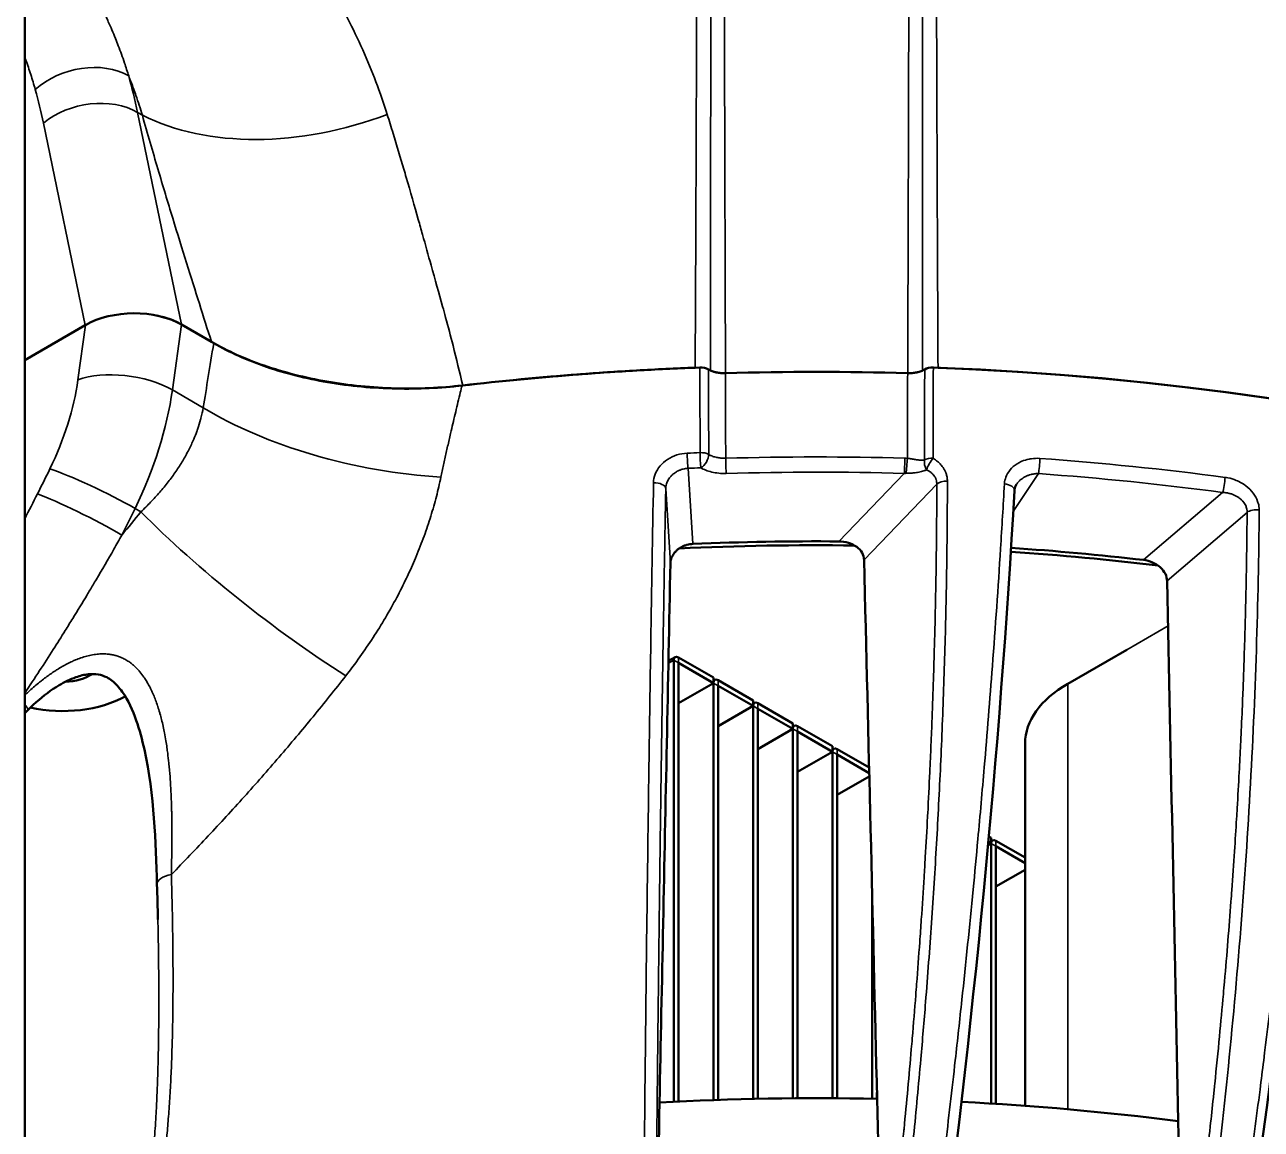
# Model space of a CAD drawing. Header units: millimetres. Extents: x 40 to 2195, y 40 to 1687.
# Drawn here: x 462 to 517.1, y 397.8 to 447 of the extents above; entities that cross this region are included whole.
import ezdxf

# ---------------------------------------------------------------- set-up
doc = ezdxf.new("R2010")
doc.units = ezdxf.units.MM
doc.header["$LTSCALE"] = 8
doc.layers.add('Visible (ISO)', color=7, linetype='Continuous', lineweight=50)
doc.layers.add('Visible Narrow (ISO)', color=7, linetype='Continuous', lineweight=35)

msp = doc.modelspace()

# ---------------------------------------------------------------- linework, layer by layer
at = {"layer": 'Visible (ISO)'}
for p, q in [((462.017, 469.69), (462.017, 351.447)), ((462.017, 432.061), (464.727, 433.626)), ((462.017, 432.061), (464.713, 433.618)), ((468.999, 433.647), (470.338, 432.874)), ((469.003, 433.645), (470.437, 432.817)), ((502.685, 427.539), (502.685, 427.539)), ((502.69, 426.582), (502.69, 426.582)), ((506.197, 426.538), (506.197, 426.538)), ((511.104, 419.169), (508.478, 417.652)), ((490.689, 418.67), (490.985, 418.841)), ((490.923, 418.703), (490.923, 399.038)), ((492.691, 417.928), (491.135, 418.826)), ((491.135, 418.581), (491.135, 399.048)), ((492.691, 417.683), (491.135, 418.581)), ((492.691, 417.683), (491.135, 416.784)), ((492.691, 417.928), (492.691, 417.683)), ((492.691, 417.784), (492.753, 417.82)), ((492.691, 417.683), (492.691, 399.114)), ((494.458, 416.907), (492.903, 417.805)), ((492.903, 417.56), (492.903, 399.121)), ((494.458, 416.662), (492.903, 417.56)), ((494.458, 416.662), (492.903, 415.764)), ((494.458, 416.907), (494.458, 416.662)), ((494.458, 416.763), (494.521, 416.799)), ((494.458, 416.662), (494.458, 399.165)), ((496.226, 415.886), (494.671, 416.784)), ((494.671, 416.539), (494.671, 399.17)), ((496.226, 415.641), (494.671, 416.539)), ((496.226, 415.886), (496.226, 415.641)), ((496.226, 415.641), (494.671, 414.743)), ((496.226, 415.743), (496.288, 415.779)), ((496.226, 415.641), (496.226, 399.192)), ((497.994, 414.866), (496.438, 415.764)), ((496.438, 415.519), (496.438, 399.194)), ((497.994, 414.621), (496.438, 415.519)), ((497.994, 414.866), (497.994, 414.621)), ((497.994, 414.722), (498.056, 414.758)), ((499.626, 413.923), (498.206, 414.743)), ((506.575, 414.999), (506.576, 398.858)), ((497.994, 414.621), (496.438, 413.723)), ((497.994, 414.621), (497.994, 399.194)), ((498.206, 414.498), (498.206, 399.193)), ((499.632, 413.675), (498.206, 414.498)), ((499.635, 413.527), (498.206, 412.702)), ((505.065, 410.538), (504.923, 410.456)), ((505.065, 410.538), (504.937, 410.612)), ((505.065, 410.783), (504.959, 410.845)), ((505.065, 410.783), (505.065, 410.538)), ((505.065, 410.64), (505.127, 410.676)), ((505.065, 410.538), (505.065, 398.96)), ((506.575, 409.911), (505.277, 410.661)), ((505.277, 410.416), (505.277, 398.947)), ((506.575, 409.666), (505.277, 410.416)), ((506.575, 409.369), (505.277, 408.619)), ((499.762, 408.279), (499.762, 399.173)), ((467.947, 407.159), (467.947, 407.158)), ((499.974, 399.452), (499.974, 399.168))]:
    msp.add_line(p, q, dxfattribs=at)
for centre, major_axis, ratio, start_param, end_param in [((466.849, 432.401), (3.023, 0.04), 0.577215, 0.770094, 2.34089), ((466.831, 432.391), (-3.033, -0.062), 0.578111, 3.90421, 4.338689), ((497.287, 385.064), (-81, 0), 0.57735, 4.776623, 4.908638), ((497.287, 385.064), (-81, 0), 0.57735, 4.7792, 4.908238), ((492.12, 431.444), (0.5, 0), 0.57735, 0.78683, 1.635462), ((491.946, 431.149), (-1, 0), 0.57735, 4.048229, 4.055749), ((493.179, 432.058), (-1, 0), 0.577354, 0.906645, 1.621224), ((497.287, 385.064), (80.5, 0), 0.57735, 1.520369, 1.621224), ((497.287, 385.064), (-80.5, 0), 0.57735, 4.661971, 4.762807), ((501.395, 432.058), (-1, 0), 0.577354, 1.520368, 2.234949), ((502.628, 431.149), (-1, 0), 0.57735, 5.368852, 5.376549), ((502.454, 431.444), (0.5, 0), 0.57735, 1.506115, 2.354765), ((497.287, 385.064), (81, 0), 0.57735, 0.064234, 1.506562), ((497.287, 385.064), (81, 0), 0.57735, 0.066811, 1.503985), ((503.445, 428.324), (-3, 0), 0.57735, 1.352071, 1.352078), ((497.287, 380.981), (-74.2, 0), 0.57735, 4.68965, 4.795025), ((497.287, 380.981), (74.5, 0), 0.57735, 1.557432, 1.644859), ((497.287, 380.981), (74.5, 0), 0.57735, 1.374027, 1.454265), ((497.287, 380.981), (-74.2, 0), 0.57735, 4.505826, 4.595532), ((491.135, 418.581), (-0.15, 0.26), 0.57735, 5.497787, 7.068583), ((463.699, 418.744), (1.75, 0), 0.57735, 4.779985, 5.572409), ((492.903, 417.56), (-0.15, 0.26), 0.57735, 5.497787, 7.068583), ((513.075, 414.999), (-6.5, -0.001), 0.577365, 5.49789, 6.283185), ((463.699, 418.744), (-4, 0), 0.57735, 1.204273, 2.343463), ((494.671, 416.539), (-0.15, 0.26), 0.57735, 5.497787, 7.068583), ((496.438, 415.519), (-0.15, 0.26), 0.57735, 5.497787, 7.068583), ((498.206, 414.498), (-0.15, 0.26), 0.57735, 5.497787, 7.068583), ((505.277, 410.416), (-0.15, 0.26), 0.57735, 5.497787, 7.068583), ((497.287, 356.486), (-73.976, 0), 0.57735, 4.675966, 4.807104), ((497.287, 356.486), (-73.976, 0), 0.57735, 4.4929, 4.625053)]:
    msp.add_ellipse(centre, major_axis=major_axis, ratio=ratio, start_param=start_param, end_param=end_param, dxfattribs=at)
for points, knots in [([(481.524, 430.935), (480.541, 430.822), (479.537, 430.779), (477.497, 430.831), (476.467, 430.932), (474.494, 431.276), (473.556, 431.515), (471.828, 432.114), (471.041, 432.468), (470.338, 432.874)], [0.000001, 0.000001, 0.000001, 0.000001, 0.300679, 0.300679, 0.612699, 0.612699, 0.918975, 0.918975, 1.217213, 1.217213, 1.217213, 1.217213]), ([(470.437, 432.817), (471.141, 432.411), (471.93, 432.058), (473.642, 431.473), (474.557, 431.244), (476.504, 430.912), (477.533, 430.816), (479.549, 430.775), (480.531, 430.821), (481.493, 430.931)], [-1.202365, -1.202365, -1.202365, -1.202365, -0.903709, -0.903709, -0.605528, -0.605528, -0.294252, -0.294252, -0.000001, -0.000001, -0.000001, -0.000001]), ([(492.473, 431.649), (492.522, 431.621), (492.575, 431.596), (492.692, 431.552), (492.755, 431.533), (492.886, 431.504), (492.955, 431.494), (493.092, 431.481), (493.161, 431.479), (493.23, 431.481)], [-0.08357582, -0.08357582, -0.08357582, -0.08357582, -0.0629122, -0.0629122, -0.04178856, -0.04178856, -0.0206631, -0.0206631, -0.00000099, -0.00000099, -0.00000099, -0.00000099]), ([(501.344, 431.481), (501.413, 431.479), (501.482, 431.481), (501.619, 431.494), (501.687, 431.504), (501.819, 431.533), (501.882, 431.552), (501.999, 431.596), (502.052, 431.621), (502.101, 431.649)], [-0.0835768, -0.0835768, -0.0835768, -0.0835768, -0.06291447, -0.06291447, -0.04178875, -0.04178875, -0.02066486, -0.02066486, -0.000001, -0.000001, -0.000001, -0.000001]), ([(506.197, 426.538), (506.147, 426.463), (506.117, 426.383), (506.103, 426.287), (506.101, 426.272), (506.101, 426.256)], [0, 0, 0, 0, 0.03935647, 0.03935647, 0.04650822, 0.04650822, 0.04650822, 0.04650822]), ([(491.774, 423.876), (491.73, 423.874), (491.685, 423.869), (491.641, 423.863), (491.597, 423.856), (491.554, 423.846), (491.511, 423.835), (491.497, 423.831), (491.483, 423.827), (491.47, 423.823), (491.429, 423.81), (491.389, 423.795), (491.35, 423.778), (491.311, 423.761), (491.273, 423.742), (491.237, 423.722), (491.223, 423.713), (491.208, 423.704), (491.194, 423.695), (491.157, 423.672), (491.121, 423.646), (491.088, 423.618), (491.055, 423.59), (491.024, 423.561), (490.995, 423.53), (490.988, 423.522), (490.981, 423.514), (490.974, 423.506), (490.949, 423.477), (490.926, 423.447), (490.906, 423.415), (490.885, 423.384), (490.867, 423.352), (490.851, 423.319), (490.844, 423.304), (490.837, 423.288), (490.83, 423.272), (490.816, 423.236), (490.804, 423.199), (490.796, 423.162), (490.787, 423.126), (490.781, 423.088), (490.779, 423.051), (490.778, 423.04), (490.778, 423.028), (490.777, 423.017)], [0, 0, 0, 0, 0.086249, 0.086249, 0.086249, 0.17245, 0.17245, 0.17245, 0.2, 0.2, 0.2, 0.283295, 0.283295, 0.283295, 0.366573, 0.366573, 0.366573, 0.4, 0.4, 0.4, 0.488855, 0.488855, 0.488855, 0.577624, 0.577624, 0.577624, 0.6, 0.6, 0.6, 0.680715, 0.680715, 0.680715, 0.761423, 0.761423, 0.761423, 0.8, 0.8, 0.8, 0.886723, 0.886723, 0.886723, 0.973494, 0.973494, 0.973494, 1, 1, 1, 1]), ([(499.403, 423.171), (499.4, 423.273), (499.371, 423.38), (499.257, 423.58), (499.17, 423.672), (498.969, 423.821), (498.84, 423.885), (498.564, 423.969), (498.418, 423.989), (498.283, 423.99)], [0.0018111, 0.0018111, 0.0018111, 0.0018111, 0.0386432, 0.0386432, 0.0772864, 0.0772864, 0.1188611, 0.1188611, 0.1594999, 0.1594999, 0.1594999, 0.1594999]), ([(512.9, 422.233), (512.897, 422.334), (512.871, 422.443), (512.766, 422.654), (512.685, 422.755), (512.497, 422.924), (512.377, 423.002), (512.119, 423.113), (511.981, 423.149), (511.852, 423.164)], [0.0019612, 0.0019612, 0.0019612, 0.0019612, 0.0382475, 0.0382475, 0.076495, 0.076495, 0.1165661, 0.1165661, 0.1559069, 0.1559069, 0.1559069, 0.1559069]), ([(467.908, 408.711), (467.853, 410.604), (467.791, 412.679), (467.249, 415.16), (467.134, 415.596), (466.826, 416.467), (466.628, 416.914), (466.225, 417.48), (466.074, 417.651), (465.831, 417.843), (465.751, 417.895), (465.547, 418.001), (465.418, 418.043), (465.148, 418.089), (465.004, 418.09), (464.672, 418.056), (464.48, 418.008), (464.038, 417.853), (463.786, 417.729), (463.19, 417.373), (462.851, 417.117), (462.407, 416.724), (462.284, 416.608), (462.164, 416.488)], [0, 0, 0, 0, 0.639728, 0.639728, 0.775915, 0.775915, 0.918219, 0.918219, 0.985424, 0.985424, 1.015819, 1.015819, 1.061409, 1.061409, 1.110449, 1.110449, 1.174313, 1.174313, 1.261903, 1.261903, 1.390534, 1.390534, 1.441564, 1.441564, 1.441564, 1.441564])]:
    msp.add_open_spline(points, degree=3, knots=knots, dxfattribs=at)
for points in [[(506.101, 426.256), (505.452, 414.73), (504.27, 402.415), (502.586, 389.731)], [(519.819, 424.724), (519.127, 413.166), (517.786, 400.851), (515.836, 388.19)], [(490.291, 399.005), (490.344, 401.66), (490.452, 406.978), (490.614, 414.982), (490.723, 420.335), (490.777, 423.017)], [(499.403, 423.171), (499.596, 415.171), (499.789, 407.17), (499.981, 399.168)], [(512.9, 422.233), (513.065, 414.213), (513.23, 406.193), (513.394, 398.172)], [(462.164, 416.488), (462.115, 416.439), (462.066, 416.389), (462.017, 416.339)], [(467.947, 407.159), (467.936, 407.678), (467.923, 408.195), (467.908, 408.711)], [(490.104, 389.771), (490.166, 392.849), (490.228, 395.927), (490.291, 399.005)], [(499.981, 399.168), (500.061, 395.813), (500.142, 392.459), (500.222, 389.104)], [(513.394, 398.172), (513.462, 394.856), (513.529, 391.541), (513.597, 388.225)]]:
    msp.add_open_spline(points, degree=3, dxfattribs=at)
at = {"layer": 'Visible Narrow (ISO)'}
for p, q in [((467.044, 443.094), (467.255, 442.973)), ((468.999, 433.647), (467.044, 443.094)), ((464.713, 433.618), (462.852, 442.617)), ((464.727, 433.626), (464.384, 431.18)), ((469.003, 433.645), (468.594, 430.736)), ((468.594, 430.736), (469.97, 429.942)), ((491.774, 423.876), (491.561, 427.244)), ((501.19, 427.018), (498.283, 423.99)), ((506.047, 425.323), (507.168, 427.01)), ((490.777, 423.017), (490.567, 426.338)), ((502.639, 426.542), (499.403, 423.171)), ((515.367, 426.172), (511.852, 423.164)), ((466.931, 425.456), (467.192, 425.305)), ((516.463, 425.283), (512.9, 422.233)), ((511.104, 419.169), (512.941, 420.23)), ((490.923, 418.703), (490.687, 418.567)), ((490.923, 418.703), (491.135, 418.581)), ((491.135, 418.826), (491.135, 418.581)), ((492.691, 417.683), (491.135, 416.784)), ((492.691, 417.683), (492.903, 417.56)), ((492.903, 417.805), (492.903, 417.56)), ((508.478, 417.652), (508.48, 398.705)), ((494.458, 416.662), (492.903, 415.764)), ((494.458, 416.662), (494.671, 416.539)), ((494.671, 416.784), (494.671, 416.539)), ((496.226, 415.641), (494.671, 414.743)), ((496.226, 415.641), (496.438, 415.519)), ((496.438, 415.764), (496.438, 415.519)), ((498.206, 414.743), (498.206, 414.498)), ((497.994, 414.621), (496.438, 413.723)), ((497.994, 414.621), (498.206, 414.498)), ((499.635, 413.527), (498.206, 412.702)), ((505.065, 410.538), (504.923, 410.456)), ((505.065, 410.538), (505.277, 410.416)), ((505.277, 410.661), (505.277, 410.416)), ((506.575, 409.369), (505.277, 408.619))]:
    msp.add_line(p, q, dxfattribs=at)
for centre, major_axis, ratio, start_param, end_param in [((464.609, 442.864), (2.887, 0.817), 0.719126, 0.605509, 2.173868), ((441.087, 421.571), (18.986, 32.365), 0.572696, 5.718567, 5.781466), ((438.958, 422.81), (17.492, 29.776), 0.57229, 5.718919, 5.781794), ((464.973, 441.371), (2.938, 0.608), 0.692915, 0.655766, 2.224685), ((475.189, 450.255), (-11.05, -3.957), 0.667137, 0.563321, 1.600975), ((466.505, 429.956), (-2.971, 0.417), 0.468323, 4.000271, 5.571067), ((504.773, 321.951), (-7.336, 197.552), 0.052411, 0.979638, 1.002539), ((503.164, 321.898), (5.742, -197.105), 0.041149, 4.121669, 4.144628), ((491.409, 321.898), (5.742, 197.105), 0.041149, 5.28013, 5.303109), ((489.801, 321.951), (7.336, 197.552), 0.052411, 5.279144, 5.303547), ((458.117, 428.838), (-4.5, -7.794), 0.57735, 1.694273, 2.181662), ((460.238, 427.613), (-6, -10.392), 0.57735, 1.694273, 2.181662), ((478.01, 432.409), (-11.462, 2.338), 0.443485, 0.887539, 1.883706), ((497.287, 381.37), (80.834, 0), 0.57735, 1.635032, 1.642129), ((492.13, 427.675), (0.5, 0.002), 0.537416, 0.785085, 1.632758), ((492.13, 427.675), (0.019, -0.5), 0.052413, 4.144131, 5.666731), ((491.561, 427.652), (0.021, -0.5), 0.058193, 4.143904, 5.666505), ((492.13, 427.675), (0.25, 0.433), 0.57674, 3.926466, 5.465271), ((497.287, 381.37), (-80.333, 0), 0.57735, 4.663482, 4.762801), ((493.265, 427.423), (-0.015, 0.5), 0.041138, 1.003035, 2.525504), ((501.19, 427.426), (0.014, 0.5), 0.039917, 3.757636, 5.280114), ((501.208, 426.109), (-1.846, 0.174), 0.85404, 4.724412, 4.789642), ((501.309, 427.42), (0.042, 0.498), 0.006382, 3.790397, 5.281489), ((502.443, 427.425), (-0.156, 0.475), 0.679328, 0.949415, 1.877783), ((502.443, 427.425), (0.5, -0.002), 0.536151, 1.508872, 2.356551), ((502.443, 427.425), (0.262, 0.426), 0.259122, 1.060028, 2.331699), ((507.168, 427.418), (0.036, 0.499), 0.100433, 3.760669, 5.283237), ((497.287, 381.37), (-80.834, 0), 0.57735, 4.485388, 4.589074), ((436.921, 435.671), (-23.5, -40.703), 0.57735, 1.667799, 1.694273), ((465.258, 425.995), (-2.699, 1.31), 0.100563, 4.093302, 5.664098), ((497.287, 380.981), (80.334, 0), 0.57735, 1.635034, 1.642129), ((497.287, 380.981), (-79.834, 0), 0.57735, 4.663482, 4.762795), ((501.225, 426.959), (-0.329, -0.019), 0.186978, 4.538763, 4.807824), ((497.287, 380.981), (-80.334, 0), 0.57735, 4.485388, 4.589074), ((515.367, 426.58), (0.066, 0.496), 0.183758, 3.769376, 5.291976), ((490.068, 426.335), (0.5, -0.009), 0.529589, 0.046993, 1.670352), ((503.077, 426.413), (0.5, -0.001), 0.53101, 1.499292, 2.635431), ((505.601, 426.285), (0.499, -0.028), 0.5344, 6.283185, 7.780323), ((464.708, 424.884), (-2.678, 1.352), 0.079076, 4.094686, 5.665482), ((439.043, 434.446), (-25, -43.301), 0.57735, 1.667798, 1.694273), ((443.709, 428.427), (37.441, 37.39), 0.369311, 4.962244, 4.988214), ((473.067, 422.864), (-8.735, 6.909), 0.185961, 0.988751, 2.093756), ((516.877, 425.132), (0.5, -0.004), 0.530895, 1.328419, 2.55152), ((461.458, 417.196), (0.706, -0.708), 0.088472, 6.28318, 7.034116), ((468.907, 408.741), (-1, -0.029), 0.457344, 5.06709, 6.283185)]:
    msp.add_ellipse(centre, major_axis=major_axis, ratio=ratio, start_param=start_param, end_param=end_param, dxfattribs=at)
for points, knots in [([(491.879, 431.725), (491.901, 436.332), (491.921, 441.007), (491.937, 445.729), (491.954, 450.45), (491.967, 455.218), (491.977, 460.094), (491.987, 464.97), (491.994, 469.954), (491.997, 474.935), (492, 479.916), (491.998, 484.893), (491.994, 489.684), (491.99, 494.475), (491.982, 499.079), (491.973, 503.559)], [0, 0, 0, 0, 0.2, 0.2, 0.2, 0.4, 0.4, 0.4, 0.6, 0.6, 0.6, 0.8, 0.8, 0.8, 1, 1, 1, 1]), ([(492.562, 431.603), (492.563, 432.693), (492.564, 433.786), (492.566, 437.623), (492.567, 440.385), (492.569, 443.613), (492.569, 444.064), (492.57, 444.886), (492.57, 445.257), (492.571, 447.637), (492.572, 449.653), (492.575, 452.958), (492.576, 454.239), (492.578, 457.01), (492.579, 458.503), (492.583, 461.786), (492.584, 463.58), (492.587, 465.964), (492.588, 466.546), (492.591, 468.915), (492.593, 470.708), (492.597, 473.284), (492.598, 474.065), (492.601, 475.862), (492.602, 476.878), (492.607, 479.545), (492.609, 481.192), (492.615, 484.463), (492.618, 486.088), (492.622, 488.326), (492.624, 488.956), (492.629, 491.489), (492.632, 493.365), (492.637, 495.695), (492.638, 496.174), (492.643, 498.537), (492.646, 500.396), (492.651, 502.636), (492.652, 503.036), (492.652, 503.436)], [0, 0, 0, 0, 0.047197, 0.047197, 0.165173, 0.165173, 0.184274, 0.184274, 0.2, 0.2, 0.284977, 0.284977, 0.338404, 0.338404, 0.4, 0.4, 0.473014, 0.473014, 0.496509, 0.496509, 0.568647, 0.568647, 0.6, 0.6, 0.640834, 0.640834, 0.707323, 0.707323, 0.773812, 0.773812, 0.8, 0.8, 0.879656, 0.879656, 0.900348, 0.900348, 0.982114, 0.982114, 1, 1, 1, 1]), ([(501.921, 503.436), (501.928, 500.209), (501.934, 496.945), (501.944, 492.1), (501.947, 490.551), (501.952, 488.15), (501.953, 487.305), (501.961, 482.897), (501.968, 479.293), (501.974, 475.122), (501.975, 474.586), (501.979, 472.198), (501.981, 470.338), (501.986, 466.583), (501.988, 464.688), (501.991, 461.526), (501.993, 460.25), (501.996, 456.505), (501.998, 454.074), (502, 451.35), (502, 451.014), (502.002, 448.686), (502.003, 446.723), (502.006, 441.507), (502.008, 438.307), (502.01, 434.973), (502.01, 434.75), (502.01, 433.544), (502.011, 432.569), (502.011, 431.603)], [0, 0, 0, 0, 0.1364104, 0.1364104, 0.2, 0.2, 0.2343652, 0.2343652, 0.3787529, 0.3787529, 0.4, 0.4, 0.4733893, 0.4733893, 0.5485459, 0.5485459, 0.6, 0.6, 0.700975, 0.700975, 0.7152153, 0.7152153, 0.8, 0.8, 0.943973, 0.943973, 0.9542839, 0.9542839, 1, 1, 1, 1]), ([(502.601, 503.559), (502.591, 498.818), (502.583, 494), (502.579, 489.093), (502.575, 484.186), (502.574, 479.189), (502.577, 474.139), (502.581, 469.089), (502.588, 463.986), (502.599, 459.076), (502.609, 454.165), (502.623, 449.446), (502.64, 444.891), (502.656, 440.336), (502.675, 435.943), (502.695, 431.725)], [0, 0, 0, 0, 0.2, 0.2, 0.2, 0.4, 0.4, 0.4, 0.6, 0.6, 0.6, 0.8, 0.8, 0.8, 1, 1, 1, 1]), ([(493.316, 503.323), (493.301, 500.947), (493.287, 498.466), (493.273, 495.884), (493.259, 493.303), (493.245, 490.62), (493.233, 487.824), (493.22, 485.028), (493.209, 482.118), (493.199, 479.079), (493.189, 476.04), (493.182, 472.873), (493.177, 469.547), (493.171, 466.221), (493.169, 462.737), (493.17, 459.26), (493.171, 455.783), (493.175, 452.314), (493.181, 449.026), (493.186, 445.739), (493.194, 442.633), (493.203, 439.709), (493.211, 436.785), (493.22, 434.042), (493.229, 431.481)], [0, 0, 0, 0, 0.125, 0.125, 0.125, 0.25, 0.25, 0.25, 0.375, 0.375, 0.375, 0.5, 0.5, 0.5, 0.625, 0.625, 0.625, 0.75, 0.75, 0.75, 0.875, 0.875, 0.875, 1, 1, 1, 1]), ([(501.345, 431.481), (501.359, 435.528), (501.371, 439.425), (501.381, 443.168), (501.382, 443.754), (501.383, 444.337), (501.385, 444.916), (501.392, 448.032), (501.397, 451.039), (501.4, 453.947), (501.402, 455.029), (501.402, 456.098), (501.403, 457.153), (501.404, 459.46), (501.404, 461.704), (501.403, 463.887), (501.402, 465.384), (501.401, 466.852), (501.399, 468.293), (501.397, 469.914), (501.394, 471.5), (501.391, 473.054), (501.387, 474.895), (501.382, 476.689), (501.377, 478.44), (501.374, 479.48), (501.37, 480.504), (501.367, 481.514), (501.359, 483.639), (501.351, 485.699), (501.342, 487.697), (501.339, 488.247), (501.337, 488.793), (501.334, 489.334), (501.323, 491.693), (501.311, 493.967), (501.299, 496.169), (501.299, 496.306), (501.298, 496.443), (501.297, 496.58), (501.284, 498.91), (501.272, 501.159), (501.258, 503.323)], [0, 0, 0, 0, 0.125, 0.125, 0.125, 0.144593, 0.144593, 0.144593, 0.25, 0.25, 0.25, 0.289217, 0.289217, 0.289217, 0.375, 0.375, 0.375, 0.433824, 0.433824, 0.433824, 0.5, 0.5, 0.5, 0.578431, 0.578431, 0.578431, 0.625, 0.625, 0.625, 0.723028, 0.723028, 0.723028, 0.75, 0.75, 0.75, 0.867651, 0.867651, 0.867651, 0.875, 0.875, 0.875, 1, 1, 1, 1]), ([(466.647, 444.718), (466.588, 444.911), (466.526, 445.103), (466.373, 445.553), (466.281, 445.809), (466.142, 446.172), (466.099, 446.281), (465.955, 446.641), (465.85, 446.889), (465.713, 447.195), (465.686, 447.255), (465.634, 447.369), (465.609, 447.422), (465.498, 447.658), (465.41, 447.84), (465.229, 448.197), (465.136, 448.373), (464.948, 448.719), (464.853, 448.888), (464.658, 449.222), (464.559, 449.387), (464.447, 449.567), (464.435, 449.586), (464.419, 449.612), (464.414, 449.62), (464.297, 449.806), (464.184, 449.98), (463.955, 450.319), (463.84, 450.484), (463.603, 450.813), (463.481, 450.976), (463.25, 451.276), (463.141, 451.414), (463.004, 451.583), (462.976, 451.617), (462.828, 451.797), (462.708, 451.938), (462.469, 452.213), (462.35, 452.346), (462.19, 452.52), (462.148, 452.565), (462.077, 452.641), (462.047, 452.673), (462.017, 452.704)], [0, 0, 0, 0, 0.0529367, 0.0529367, 0.1259813, 0.1259813, 0.1577687, 0.1577687, 0.2315339, 0.2315339, 0.25, 0.25, 0.2661773, 0.2661773, 0.3224004, 0.3224004, 0.3786234, 0.3786234, 0.4344573, 0.4344573, 0.4908153, 0.4908153, 0.4973146, 0.4973146, 0.5, 0.5, 0.5626312, 0.5626312, 0.6252624, 0.6252624, 0.6908005, 0.6908005, 0.75, 0.75, 0.7652155, 0.7652155, 0.8309775, 0.8309775, 0.8977494, 0.8977494, 0.9212711, 0.9212711, 0.9383925, 0.9383925, 0.9383925, 0.9383925]), ([(462.487, 444.11), (462.423, 444.337), (462.356, 444.56), (462.216, 444.998), (462.143, 445.214), (462.051, 445.474), (462.034, 445.521), (462.017, 445.568)], [0.0000001, 0.0000001, 0.0000001, 0.0000001, 0.0681767, 0.0681767, 0.1363534, 0.1363534, 0.1514801, 0.1514801, 0.1514801, 0.1514801]), ([(467.255, 442.973), (467.168, 443.264), (467.073, 443.556), (466.937, 443.949), (466.901, 444.05), (466.794, 444.341), (466.722, 444.529), (466.647, 444.718)], [0, 0, 0, 0, 0.5, 0.5, 0.6748413, 0.6748413, 0.9999993, 0.9999993, 0.9999993, 0.9999993]), ([(470.338, 432.874), (470.155, 433.426), (469.798, 434.562), (469.237, 436.353), (468.614, 438.35), (467.95, 440.548), (467.488, 442.144), (467.255, 442.973)], [0.0000037, 0.0000037, 0.0000037, 0.0000037, 0.2, 0.4, 0.6, 0.8, 1, 1, 1, 1]), ([(481.524, 430.935), (481.386, 431.534), (481.241, 432.131), (480.985, 433.134), (480.875, 433.547), (480.718, 434.127), (480.674, 434.289), (480.466, 435.04), (480.295, 435.649), (479.993, 436.732), (479.866, 437.188), (479.673, 437.877), (479.611, 438.098), (479.378, 438.922), (479.199, 439.549), (478.973, 440.32), (478.938, 440.44), (478.749, 441.08), (478.59, 441.613), (478.337, 442.438), (478.25, 442.72), (478.161, 443.006)], [0, 0, 0, 0, 0.1666667, 0.1666667, 0.2871069, 0.2871069, 0.3333333, 0.3333333, 0.5, 0.5, 0.6142768, 0.6142768, 0.6666667, 0.6666667, 0.8074403, 0.8074403, 0.8333333, 0.8333333, 0.9438537, 0.9438537, 1, 1, 1, 1]), ([(492.483, 427.866), (492.481, 428.3), (492.48, 428.729), (492.479, 429.145), (492.478, 429.561), (492.477, 429.964), (492.476, 430.379), (492.475, 430.793), (492.474, 431.219), (492.473, 431.649)], [0.0000031, 0.0000031, 0.0000031, 0.0000031, 0.3333333, 0.3333333, 0.3333333, 0.6666667, 0.6666667, 0.6666667, 1, 1, 1, 1]), ([(502.09, 427.616), (502.092, 428.08), (502.093, 428.539), (502.094, 428.982), (502.096, 429.355), (502.097, 429.717), (502.098, 430.084), (502.098, 430.154), (502.098, 430.225), (502.098, 430.296), (502.099, 430.737), (502.1, 431.191), (502.101, 431.649)], [0.0000009, 0.0000009, 0.0000009, 0.0000009, 0.3333333, 0.3333333, 0.3333333, 0.6132458, 0.6132458, 0.6132458, 0.6666667, 0.6666667, 0.6666667, 1, 1, 1, 1]), ([(480.552, 426.853), (480.589, 427.031), (480.628, 427.213), (480.668, 427.397), (480.708, 427.579), (480.749, 427.763), (480.791, 427.95), (480.833, 428.132), (480.875, 428.318), (480.919, 428.506), (480.941, 428.601), (480.963, 428.696), (480.985, 428.792), (480.994, 428.831), (481.003, 428.871), (481.013, 428.91), (481.078, 429.19), (481.144, 429.474), (481.213, 429.764), (481.279, 430.046), (481.348, 430.333), (481.418, 430.626), (481.443, 430.727), (481.468, 430.829), (481.493, 430.931)], [0, 0, 0, 0, 0.1458634, 0.1458634, 0.1458634, 0.289266, 0.289266, 0.289266, 0.4295332, 0.4295332, 0.4295332, 0.5, 0.5, 0.5, 0.5290551, 0.5290551, 0.5290551, 0.7330762, 0.7330762, 0.7330762, 0.9313061, 0.9313061, 0.9313061, 1, 1, 1, 1]), ([(467.192, 425.305), (467.341, 425.447), (467.485, 425.591), (467.625, 425.737), (467.765, 425.883), (467.9, 426.031), (468.03, 426.181), (468.161, 426.331), (468.286, 426.483), (468.405, 426.637), (468.525, 426.791), (468.639, 426.946), (468.747, 427.104), (468.856, 427.261), (468.958, 427.421), (469.054, 427.581), (469.15, 427.741), (469.239, 427.902), (469.321, 428.062), (469.403, 428.222), (469.477, 428.381), (469.544, 428.539), (469.594, 428.656), (469.64, 428.773), (469.682, 428.889), (469.697, 428.93), (469.712, 428.97), (469.725, 429.011), (469.772, 429.147), (469.814, 429.283), (469.851, 429.419), (469.856, 429.439), (469.862, 429.459), (469.867, 429.478), (469.907, 429.634), (469.942, 429.788), (469.97, 429.942)], [0, 0, 0, 0, 0.1, 0.1, 0.1, 0.2, 0.2, 0.2, 0.3, 0.3, 0.3, 0.4, 0.4, 0.4, 0.5, 0.5, 0.5, 0.6, 0.6, 0.6, 0.7, 0.7, 0.7, 0.774152, 0.774152, 0.774152, 0.8, 0.8, 0.8, 0.887263, 0.887263, 0.887263, 0.9, 0.9, 0.9, 1, 1, 1, 1]), ([(490.023, 426.599), (490.025, 426.735), (490.079, 426.994), (490.297, 427.362), (490.632, 427.659), (491.057, 427.858), (491.363, 427.914), (491.526, 427.92)], [0, 0, 0, 0, 0.2, 0.4, 0.6, 0.8, 1, 1, 1, 1]), ([(493.239, 427.691), (493.206, 427.69), (493.173, 427.69), (493.141, 427.691), (493.099, 427.692), (493.058, 427.695), (493.017, 427.699), (492.957, 427.706), (492.898, 427.715), (492.843, 427.728), (492.831, 427.73), (492.82, 427.733), (492.809, 427.736), (492.744, 427.752), (492.683, 427.772), (492.629, 427.794), (492.617, 427.799), (492.605, 427.804), (492.593, 427.809), (492.553, 427.827), (492.516, 427.846), (492.483, 427.866)], [0.0005627, 0.0005627, 0.0005627, 0.0005627, 0.1095654, 0.1095654, 0.1095654, 0.25, 0.25, 0.25, 0.4580217, 0.4580217, 0.4580217, 0.5, 0.5, 0.5, 0.75, 0.75, 0.75, 0.8055507, 0.8055507, 0.8055507, 0.9999965, 0.9999965, 0.9999965, 0.9999965]), ([(502.09, 427.616), (502.073, 427.612), (502.055, 427.609), (502.038, 427.607), (502.021, 427.605), (502.005, 427.604), (501.989, 427.604), (501.971, 427.603), (501.954, 427.604), (501.936, 427.604), (501.933, 427.604), (501.93, 427.604), (501.927, 427.605), (501.914, 427.605), (501.901, 427.606), (501.888, 427.607), (501.864, 427.609), (501.84, 427.612), (501.817, 427.615), (501.807, 427.616), (501.797, 427.617), (501.787, 427.618), (501.765, 427.622), (501.742, 427.625), (501.72, 427.629), (501.716, 427.629), (501.712, 427.63), (501.709, 427.63), (501.702, 427.631), (501.695, 427.632), (501.689, 427.634), (501.665, 427.637), (501.642, 427.641), (501.619, 427.645), (501.614, 427.646), (501.609, 427.647), (501.604, 427.648), (501.6, 427.648), (501.597, 427.649), (501.594, 427.65), (501.569, 427.654), (501.546, 427.658), (501.523, 427.661), (501.516, 427.662), (501.51, 427.663), (501.504, 427.664), (501.481, 427.668), (501.459, 427.671), (501.437, 427.675), (501.43, 427.676), (501.423, 427.677), (501.416, 427.677), (501.389, 427.681), (501.361, 427.685), (501.335, 427.688)], [0.0000131, 0.0000131, 0.0000131, 0.0000131, 0.0652547, 0.0652547, 0.0652547, 0.125, 0.125, 0.125, 0.1908732, 0.1908732, 0.1908732, 0.2016155, 0.2016155, 0.2016155, 0.25, 0.25, 0.25, 0.3381932, 0.3381932, 0.3381932, 0.375, 0.375, 0.375, 0.4605705, 0.4605705, 0.4605705, 0.4747497, 0.4747497, 0.4747497, 0.5, 0.5, 0.5, 0.5906451, 0.5906451, 0.5906451, 0.6112951, 0.6112951, 0.6112951, 0.625, 0.625, 0.625, 0.7220551, 0.7220551, 0.7220551, 0.7478253, 0.7478253, 0.7478253, 0.8452726, 0.8452726, 0.8452726, 0.875, 0.875, 0.875, 0.9992101, 0.9992101, 0.9992101, 0.9992101]), ([(503.113, 426.678), (503.113, 426.707), (503.111, 426.736), (503.106, 426.793), (503.103, 426.821), (503.093, 426.878), (503.087, 426.907), (503.073, 426.959), (503.065, 426.984), (503.052, 427.023), (503.046, 427.037), (503.025, 427.091), (503.006, 427.131), (502.965, 427.208), (502.942, 427.245), (502.896, 427.313), (502.872, 427.344), (502.84, 427.382), (502.833, 427.391), (502.803, 427.425), (502.779, 427.451), (502.728, 427.501), (502.702, 427.525), (502.645, 427.573), (502.616, 427.596), (502.556, 427.64), (502.526, 427.66), (502.492, 427.682), (502.49, 427.683), (502.484, 427.687), (502.479, 427.69), (502.475, 427.692)], [0.0000004, 0.0000004, 0.0000004, 0.0000004, 0.0750041, 0.0750041, 0.1510329, 0.1510329, 0.22709, 0.22709, 0.294062, 0.294062, 0.3333333, 0.3333333, 0.4443994, 0.4443994, 0.5494671, 0.5494671, 0.6418427, 0.6418427, 0.6666667, 0.6666667, 0.7478704, 0.7478704, 0.8284766, 0.8284766, 0.9091207, 0.9091207, 0.9850833, 0.9850833, 0.9897647, 0.9897647, 1, 1, 1, 1]), ([(507.23, 427.685), (507.101, 427.694), (506.977, 427.69), (506.821, 427.669), (506.786, 427.663), (506.639, 427.633), (506.528, 427.6), (506.388, 427.54), (506.352, 427.524), (506.185, 427.437), (506.068, 427.35), (505.875, 427.151), (505.799, 427.039), (505.704, 426.831), (505.676, 426.736), (505.658, 426.608), (505.655, 426.578), (505.653, 426.548)], [0, 0, 0, 0, 0.154465, 0.154465, 0.2, 0.2, 0.34728, 0.34728, 0.4, 0.4, 0.6, 0.6, 0.8, 0.8, 0.954755, 0.954755, 1, 1, 1, 1]), ([(476.317, 418.006), (476.532, 418.282), (476.741, 418.562), (476.943, 418.845), (477.146, 419.129), (477.342, 419.417), (477.532, 419.707), (477.722, 419.998), (477.905, 420.293), (478.08, 420.59), (478.256, 420.887), (478.425, 421.187), (478.586, 421.49), (478.738, 421.777), (478.883, 422.066), (479.021, 422.355), (479.029, 422.372), (479.037, 422.389), (479.045, 422.406), (479.179, 422.688), (479.305, 422.971), (479.423, 423.251), (479.433, 423.275), (479.444, 423.299), (479.453, 423.323), (479.58, 423.627), (479.697, 423.929), (479.806, 424.228), (479.914, 424.527), (480.013, 424.823), (480.104, 425.117), (480.195, 425.41), (480.277, 425.702), (480.352, 425.991), (480.426, 426.28), (480.493, 426.568), (480.552, 426.853)], [0, 0, 0, 0, 0.1, 0.1, 0.1, 0.2, 0.2, 0.2, 0.3, 0.3, 0.3, 0.4, 0.4, 0.4, 0.49449, 0.49449, 0.49449, 0.5, 0.5, 0.5, 0.592133, 0.592133, 0.592133, 0.6, 0.6, 0.6, 0.7, 0.7, 0.7, 0.8, 0.8, 0.8, 0.9, 0.9, 0.9, 1, 1, 1, 1]), ([(490.567, 426.338), (490.568, 426.388), (490.574, 426.438), (490.593, 426.527), (490.605, 426.566), (490.642, 426.664), (490.672, 426.722), (490.724, 426.802), (490.742, 426.826), (490.796, 426.893), (490.835, 426.933), (490.896, 426.987), (490.915, 427.003), (490.95, 427.029), (490.965, 427.04), (491.024, 427.08), (491.069, 427.106), (491.157, 427.149), (491.198, 427.166), (491.245, 427.183), (491.25, 427.185), (491.317, 427.207), (491.38, 427.222), (491.483, 427.238), (491.522, 427.242), (491.561, 427.244)], [0.0000001, 0.0000001, 0.0000001, 0.0000001, 0.1111352, 0.1111352, 0.2, 0.2, 0.3373529, 0.3373529, 0.4, 0.4, 0.5128021, 0.5128021, 0.5636814, 0.5636814, 0.6, 0.6, 0.7028837, 0.7028837, 0.7899355, 0.7899355, 0.8, 0.8, 0.9247381, 0.9247381, 1, 1, 1, 1]), ([(502.182, 427.18), (502.143, 427.161), (502.065, 427.128), (501.951, 427.094), (501.841, 427.07), (501.734, 427.053), (501.632, 427.041), (501.535, 427.033), (501.444, 427.028), (501.358, 427.024), (501.304, 427.023), (501.278, 427.022)], [0.0000011, 0.0000011, 0.0000011, 0.0000011, 0.1111111, 0.2222222, 0.3333333, 0.4444444, 0.5555556, 0.6666667, 0.7777778, 0.8888889, 0.9999999, 0.9999999, 0.9999999, 0.9999999]), ([(502.639, 426.542), (502.64, 426.576), (502.638, 426.61), (502.627, 426.678), (502.619, 426.711), (502.603, 426.759), (502.597, 426.774), (502.573, 426.828), (502.552, 426.866), (502.503, 426.936), (502.476, 426.969), (502.443, 427.002), (502.44, 427.005), (502.409, 427.035), (502.378, 427.061), (502.312, 427.109), (502.276, 427.131), (502.22, 427.162), (502.201, 427.171), (502.182, 427.18)], [0.000003, 0.000003, 0.000003, 0.000003, 0.1349316, 0.1349316, 0.2696181, 0.2696181, 0.3333333, 0.3333333, 0.5, 0.5, 0.6519945, 0.6519945, 0.6666667, 0.6666667, 0.8022671, 0.8022671, 0.9362031, 0.9362031, 0.9999986, 0.9999986, 0.9999986, 0.9999986]), ([(507.168, 427.01), (507.103, 427.01), (507.039, 427.006), (506.928, 426.99), (506.882, 426.981), (506.795, 426.959), (506.755, 426.946), (506.676, 426.917), (506.637, 426.9), (506.578, 426.871), (506.556, 426.86), (506.501, 426.828), (506.467, 426.806), (506.404, 426.761), (506.374, 426.736), (506.328, 426.694), (506.31, 426.677), (506.257, 426.621), (506.225, 426.581), (506.197, 426.538)], [0, 0, 0, 0, 0.1155012, 0.1155012, 0.2, 0.2, 0.2772154, 0.2772154, 0.3544909, 0.3544909, 0.4, 0.4, 0.4755258, 0.4755258, 0.5512264, 0.5512264, 0.6, 0.6, 0.7078651, 0.7078651, 0.7078651, 0.7078651]), ([(516.999, 425.389), (516.999, 425.49), (516.986, 425.588), (516.952, 425.715), (516.942, 425.744), (516.887, 425.899), (516.82, 426.024), (516.643, 426.258), (516.534, 426.368), (516.309, 426.537), (516.202, 426.603), (516.052, 426.676), (516.014, 426.693), (515.859, 426.757), (515.737, 426.795), (515.566, 426.829), (515.523, 426.836), (515.479, 426.842)], [0.0000002, 0.0000002, 0.0000002, 0.0000002, 0.1544888, 0.1544888, 0.2, 0.2, 0.4, 0.4, 0.6, 0.6, 0.750994, 0.750994, 0.8, 0.8, 0.9503207, 0.9503207, 1, 1, 1, 1]), ([(489.534, 387.355), (489.535, 387.537), (489.537, 387.718), (489.561, 391.019), (489.588, 394.111), (489.63, 398.414), (489.642, 399.652), (489.672, 402.387), (489.688, 403.881), (489.735, 407.796), (489.766, 410.201), (489.805, 413.052), (489.812, 413.521), (489.845, 415.837), (489.873, 417.668), (489.94, 421.885), (489.98, 424.257), (490.023, 426.599)], [0, 0, 0, 0, 0.013233, 0.013233, 0.240908, 0.240908, 0.333333, 0.333333, 0.446064, 0.446064, 0.630289, 0.630289, 0.666667, 0.666667, 0.810189, 0.810189, 1, 1, 1, 1]), ([(490.104, 389.771), (490.112, 390.838), (490.12, 391.885), (490.138, 393.949), (490.147, 394.966), (490.16, 396.306), (490.163, 396.647), (490.171, 397.459), (490.175, 397.927), (490.19, 399.36), (490.199, 400.309), (490.219, 402.178), (490.23, 403.096), (490.244, 404.387), (490.249, 404.775), (490.257, 405.448), (490.26, 405.734), (490.27, 406.572), (490.277, 407.119), (490.29, 408.189), (490.297, 408.713), (490.31, 409.762), (490.317, 410.287), (490.331, 411.328), (490.338, 411.844), (490.347, 412.505), (490.349, 412.652), (490.358, 413.247), (490.364, 413.693), (490.377, 414.582), (490.383, 415.025), (490.396, 415.911), (490.403, 416.353), (490.416, 417.238), (490.423, 417.68), (490.435, 418.494), (490.441, 418.866), (490.448, 419.274), (490.448, 419.306), (490.459, 419.968), (490.469, 420.605), (490.49, 421.887), (490.501, 422.531), (490.523, 423.818), (490.534, 424.462), (490.553, 425.518), (490.56, 425.927), (490.567, 426.338)], [0, 0, 0, 0, 0.0701632, 0.0701632, 0.1412232, 0.1412232, 0.1657542, 0.1657542, 0.2, 0.2, 0.2717497, 0.2717497, 0.3444086, 0.3444086, 0.3762023, 0.3762023, 0.4, 0.4, 0.4466129, 0.4466129, 0.4924803, 0.4924803, 0.5394659, 0.5394659, 0.5864514, 0.5864514, 0.6, 0.6, 0.6411749, 0.6411749, 0.6822467, 0.6822467, 0.7231401, 0.7231401, 0.7635543, 0.7635543, 0.7970717, 0.7970717, 0.8, 0.8, 0.8561288, 0.8561288, 0.9114752, 0.9114752, 0.9658298, 0.9658298, 1, 1, 1, 1]), ([(500.222, 389.104), (500.274, 389.529), (500.325, 389.95), (500.492, 391.356), (500.603, 392.322), (500.806, 394.161), (500.899, 395.036), (501.051, 396.512), (501.112, 397.124), (501.174, 397.755), (501.177, 397.787), (501.239, 398.43), (501.295, 399.029), (501.404, 400.216), (501.456, 400.804), (501.519, 401.541), (501.533, 401.7), (501.602, 402.515), (501.654, 403.157), (501.717, 403.949), (501.729, 404.111), (501.791, 404.91), (501.837, 405.535), (501.905, 406.486), (501.928, 406.821), (501.994, 407.793), (502.035, 408.42), (502.092, 409.335), (502.11, 409.632), (502.163, 410.542), (502.197, 411.143), (502.231, 411.781), (502.234, 411.83), (502.269, 412.504), (502.299, 413.115), (502.346, 414.121), (502.364, 414.523), (502.398, 415.325), (502.415, 415.724), (502.452, 416.704), (502.473, 417.277), (502.507, 418.35), (502.522, 418.852), (502.541, 419.542), (502.546, 419.738), (502.564, 420.444), (502.576, 420.943), (502.595, 421.932), (502.604, 422.421), (502.613, 423.032), (502.614, 423.162), (502.617, 423.324), (502.617, 423.356), (502.628, 424.217), (502.635, 425.019), (502.639, 426.046), (502.639, 426.296), (502.639, 426.542)], [0, 0, 0, 0, 0.022132, 0.022132, 0.074763, 0.074763, 0.125, 0.125, 0.161747, 0.161747, 0.163689, 0.163689, 0.20119, 0.20119, 0.239406, 0.239406, 0.25, 0.25, 0.29388, 0.29388, 0.305201, 0.305201, 0.350174, 0.350174, 0.375, 0.375, 0.423133, 0.423133, 0.446708, 0.446708, 0.495932, 0.495932, 0.5, 0.5, 0.552444, 0.552444, 0.588272, 0.588272, 0.625, 0.625, 0.679741, 0.679741, 0.729804, 0.729804, 0.75, 0.75, 0.802799, 0.802799, 0.856638, 0.856638, 0.871348, 0.871348, 0.875, 0.875, 0.969251, 0.969251, 1, 1, 1, 1]), ([(503.113, 426.678), (503.111, 425.485), (503.102, 424.286), (503.067, 421.879), (503.042, 420.672), (502.976, 418.251), (502.935, 417.038), (502.862, 415.223), (502.836, 414.625), (502.755, 412.865), (502.695, 411.699), (502.56, 409.359), (502.486, 408.186), (502.323, 405.836), (502.236, 404.659), (502.073, 402.634), (502.002, 401.787), (501.827, 399.798), (501.721, 398.653), (501.496, 396.369), (501.379, 395.231), (501.132, 392.965), (501.004, 391.838), (500.746, 389.658), (500.616, 388.606), (500.482, 387.551)], [0, 0, 0, 0, 0.0960863, 0.0960863, 0.1917614, 0.1917614, 0.2868387, 0.2868387, 0.3333333, 0.3333333, 0.4234197, 0.4234197, 0.5132293, 0.5132293, 0.6026977, 0.6026977, 0.6666667, 0.6666667, 0.7527812, 0.7527812, 0.8380183, 0.8380183, 0.9219554, 0.9219554, 1, 1, 1, 1]), ([(501.789, 387.512), (501.917, 388.436), (502.041, 389.358), (502.443, 392.385), (502.708, 394.482), (502.976, 396.701), (502.992, 396.833), (503.165, 398.277), (503.317, 399.585), (503.564, 401.786), (503.662, 402.681), (503.933, 405.218), (504.1, 406.855), (504.331, 409.234), (504.402, 409.984), (504.569, 411.804), (504.664, 412.872), (504.884, 415.445), (505.005, 416.945), (505.25, 420.194), (505.371, 421.939), (505.542, 424.634), (505.599, 425.593), (505.653, 426.548)], [0, 0, 0, 0, 0.0683729, 0.0683729, 0.2248749, 0.2248749, 0.2348004, 0.2348004, 0.3333333, 0.3333333, 0.401161, 0.401161, 0.5261499, 0.5261499, 0.583884, 0.583884, 0.6666667, 0.6666667, 0.7841986, 0.7841986, 0.9228005, 0.9228005, 1, 1, 1, 1]), ([(516.463, 425.283), (516.464, 425.331), (516.459, 425.38), (516.444, 425.458), (516.435, 425.488), (516.423, 425.524), (516.42, 425.531), (516.406, 425.569), (516.392, 425.6), (516.359, 425.659), (516.341, 425.688), (516.308, 425.734), (516.294, 425.752), (516.278, 425.771), (516.277, 425.772), (516.248, 425.805), (516.219, 425.835), (516.157, 425.89), (516.124, 425.916), (516.073, 425.952), (516.057, 425.962), (516.038, 425.975), (516.035, 425.976), (515.996, 426), (515.958, 426.02), (515.879, 426.058), (515.837, 426.076), (515.772, 426.099), (515.751, 426.106), (515.719, 426.115), (515.709, 426.118), (515.65, 426.134), (515.6, 426.145), (515.5, 426.162), (515.451, 426.167), (515.389, 426.171), (515.378, 426.172), (515.367, 426.172)], [0.0000008, 0.0000008, 0.0000008, 0.0000008, 0.1130638, 0.1130638, 0.183969, 0.183969, 0.2, 0.2, 0.275157, 0.275157, 0.34874, 0.34874, 0.3952504, 0.3952504, 0.4, 0.4, 0.4841747, 0.4841747, 0.563999, 0.563999, 0.6, 0.6, 0.6065271, 0.6065271, 0.6830992, 0.6830992, 0.7618067, 0.7618067, 0.8, 0.8, 0.8177937, 0.8177937, 0.9021453, 0.9021453, 0.9822186, 0.9822186, 1, 1, 1, 1]), ([(513.597, 388.225), (513.633, 388.477), (513.668, 388.727), (513.842, 389.971), (513.972, 390.939), (514.191, 392.627), (514.283, 393.357), (514.398, 394.295), (514.425, 394.519), (514.518, 395.287), (514.581, 395.822), (514.703, 396.885), (514.762, 397.412), (514.866, 398.366), (514.913, 398.797), (514.979, 399.425), (515, 399.628), (515.095, 400.553), (515.165, 401.26), (515.292, 402.589), (515.35, 403.214), (515.421, 404.012), (515.437, 404.197), (515.508, 405.005), (515.559, 405.613), (515.655, 406.802), (515.7, 407.383), (515.754, 408.119), (515.767, 408.288), (515.822, 409.047), (515.862, 409.623), (515.932, 410.682), (515.963, 411.167), (516.001, 411.797), (516.01, 411.952), (516.052, 412.654), (516.082, 413.188), (516.132, 414.133), (516.153, 414.547), (516.179, 415.094), (516.186, 415.235), (516.216, 415.884), (516.238, 416.379), (516.272, 417.223), (516.286, 417.578), (516.304, 418.057), (516.309, 418.186), (516.331, 418.807), (516.346, 419.286), (516.369, 420.043), (516.377, 420.329), (516.387, 420.73), (516.39, 420.849), (516.404, 421.389), (516.413, 421.8), (516.426, 422.488), (516.432, 422.77), (516.438, 423.159), (516.44, 423.27), (516.451, 424.038), (516.458, 424.673), (516.463, 425.283)], [0, 0, 0, 0, 0.0122011, 0.0122011, 0.0610458, 0.0610458, 0.1, 0.1, 0.1123375, 0.1123375, 0.1427146, 0.1427146, 0.1737718, 0.1737718, 0.2, 0.2, 0.2125958, 0.2125958, 0.2579239, 0.2579239, 0.3, 0.3, 0.3128323, 0.3128323, 0.3564162, 0.3564162, 0.4, 0.4, 0.413088, 0.413088, 0.459231, 0.459231, 0.5, 0.5, 0.5133371, 0.5133371, 0.5611729, 0.5611729, 0.6, 0.6, 0.613589, 0.613589, 0.6629788, 0.6629788, 0.7, 0.7, 0.7138372, 0.7138372, 0.7669366, 0.7669366, 0.8, 0.8, 0.8140976, 0.8140976, 0.8642643, 0.8642643, 0.9, 0.9, 0.9143097, 0.9143097, 1, 1, 1, 1]), ([(516.999, 425.389), (516.969, 421.267), (516.833, 417.067), (516.59, 412.796), (516.347, 408.526), (515.997, 404.185), (515.543, 399.797), (515.089, 395.409), (514.531, 390.973), (513.869, 386.499)], [0, 0, 0, 0, 0.3333333, 0.3333333, 0.3333333, 0.6666667, 0.6666667, 0.6666667, 1, 1, 1, 1]), ([(515.13, 386.323), (515.18, 386.642), (515.231, 386.96), (515.281, 387.278), (515.496, 388.65), (515.704, 390.017), (515.906, 391.381), (516.126, 392.871), (516.337, 394.356), (516.54, 395.835), (516.712, 397.089), (516.877, 398.338), (517.037, 399.583), (517.092, 400.014), (517.146, 400.444), (517.2, 400.874), (517.432, 402.731), (517.65, 404.577), (517.854, 406.412), (518.057, 408.242), (518.246, 410.06), (518.421, 411.865), (518.442, 412.079), (518.462, 412.293), (518.482, 412.507), (518.618, 413.931), (518.745, 415.346), (518.862, 416.753), (518.984, 418.209), (519.096, 419.656), (519.199, 421.094), (519.293, 422.407), (519.379, 423.711), (519.456, 425.008)], [0, 0, 0, 0, 0.0237524, 0.0237524, 0.0237524, 0.1262562, 0.1262562, 0.1262562, 0.2383342, 0.2383342, 0.2383342, 0.3333333, 0.3333333, 0.3333333, 0.3661949, 0.3661949, 0.3661949, 0.5082401, 0.5082401, 0.5082401, 0.649873, 0.649873, 0.649873, 0.6666667, 0.6666667, 0.6666667, 0.778542, 0.778542, 0.778542, 0.8942946, 0.8942946, 0.8942946, 1, 1, 1, 1]), ([(466.346, 424.274), (466.227, 424.063), (466.108, 423.854), (465.724, 423.183), (465.46, 422.729), (465.106, 422.131), (465.015, 421.977), (464.881, 421.755), (464.839, 421.685), (464.582, 421.257), (464.369, 420.907), (464.044, 420.38), (463.931, 420.2), (463.641, 419.736), (463.464, 419.455), (463.083, 418.859), (462.881, 418.545), (462.457, 417.896), (462.236, 417.562), (462.017, 417.235)], [0.0000003, 0.0000003, 0.0000003, 0.0000003, 0.0761677, 0.0761677, 0.2465023, 0.2465023, 0.305878, 0.305878, 0.3333333, 0.3333333, 0.4737428, 0.4737428, 0.5481003, 0.5481003, 0.6666667, 0.6666667, 0.8036621, 0.8036621, 0.9548678, 0.9548678, 0.9548678, 0.9548678]), ([(462.017, 417.137), (462.068, 417.187), (462.12, 417.235), (462.249, 417.355), (462.327, 417.425), (462.48, 417.557), (462.554, 417.62), (462.686, 417.727), (462.743, 417.773), (462.868, 417.87), (462.937, 417.922), (463.072, 418.021), (463.139, 418.069), (463.272, 418.16), (463.337, 418.203), (463.425, 418.259), (463.448, 418.274), (463.544, 418.333), (463.615, 418.376), (463.761, 418.459), (463.835, 418.5), (463.987, 418.578), (464.064, 418.615), (464.186, 418.67), (464.232, 418.69), (464.359, 418.743), (464.439, 418.773), (464.608, 418.831), (464.695, 418.858), (464.869, 418.904), (464.955, 418.923), (465.128, 418.954), (465.215, 418.966), (465.379, 418.979), (465.455, 418.982), (465.599, 418.98), (465.666, 418.976), (465.791, 418.963), (465.848, 418.955), (465.936, 418.938), (465.967, 418.931), (466.053, 418.911), (466.107, 418.896), (466.214, 418.86), (466.266, 418.84), (466.327, 418.814), (466.337, 418.81), (466.403, 418.78), (466.459, 418.752), (466.546, 418.702), (466.578, 418.683), (466.665, 418.627), (466.719, 418.588), (466.813, 418.515), (466.853, 418.481), (466.953, 418.391), (467.011, 418.333), (467.095, 418.242), (467.122, 418.211), (467.21, 418.106), (467.269, 418.029), (467.339, 417.927), (467.353, 417.906), (467.405, 417.828), (467.442, 417.769), (467.515, 417.643), (467.552, 417.576), (467.591, 417.5), (467.595, 417.492), (467.634, 417.416), (467.668, 417.346), (467.718, 417.234), (467.735, 417.194), (467.785, 417.077), (467.816, 417), (467.876, 416.837), (467.906, 416.752), (467.938, 416.656), (467.941, 416.645), (467.974, 416.545), (468.002, 416.455), (468.032, 416.35), (468.036, 416.336), (468.065, 416.233), (468.089, 416.143), (468.135, 415.959), (468.157, 415.864), (468.18, 415.759), (468.182, 415.75), (468.204, 415.648), (468.223, 415.555), (468.264, 415.342), (468.285, 415.223), (468.321, 415.004), (468.336, 414.905), (468.362, 414.725), (468.373, 414.644), (468.402, 414.415), (468.419, 414.267), (468.444, 414.028), (468.452, 413.939), (468.466, 413.784), (468.472, 413.719), (468.491, 413.484), (468.503, 413.315), (468.518, 413.065), (468.523, 412.983), (468.529, 412.854), (468.532, 412.806), (468.541, 412.595), (468.548, 412.434), (468.555, 412.18), (468.558, 412.085), (468.561, 411.959), (468.562, 411.928), (468.564, 411.801), (468.566, 411.706), (468.569, 411.515), (468.57, 411.419), (468.571, 411.249), (468.571, 411.176), (468.572, 411.085), (468.572, 411.068), (468.572, 410.907), (468.572, 410.76), (468.57, 410.458), (468.568, 410.304), (468.566, 410.146), (468.566, 410.144), (468.564, 409.996), (468.562, 409.846), (468.556, 409.545), (468.553, 409.394), (468.549, 409.214), (468.548, 409.187), (468.548, 409.159)], [0.0136722, 0.0136722, 0.0136722, 0.0136722, 0.0244179, 0.0244179, 0.0405311, 0.0405311, 0.0555556, 0.0555556, 0.0669558, 0.0669558, 0.0804026, 0.0804026, 0.0935913, 0.0935913, 0.1065083, 0.1065083, 0.1111111, 0.1111111, 0.1255449, 0.1255449, 0.1408444, 0.1408444, 0.1569478, 0.1569478, 0.1666667, 0.1666667, 0.1838683, 0.1838683, 0.2030453, 0.2030453, 0.2222222, 0.2222222, 0.242552, 0.242552, 0.2609315, 0.2609315, 0.2777778, 0.2777778, 0.2927472, 0.2927472, 0.300998, 0.300998, 0.3157737, 0.3157737, 0.330538, 0.330538, 0.3333333, 0.3333333, 0.3495388, 0.3495388, 0.3592855, 0.3592855, 0.3760036, 0.3760036, 0.3888889, 0.3888889, 0.4083256, 0.4083256, 0.4177505, 0.4177505, 0.4391992, 0.4391992, 0.4444444, 0.4444444, 0.4590366, 0.4590366, 0.4744063, 0.4744063, 0.4762002, 0.4762002, 0.4914683, 0.4914683, 0.5, 0.5, 0.5159531, 0.5159531, 0.5330259, 0.5330259, 0.5350416, 0.5350416, 0.5528858, 0.5528858, 0.5555556, 0.5555556, 0.5731136, 0.5731136, 0.5914751, 0.5914751, 0.59319, 0.59319, 0.6111111, 0.6111111, 0.6334492, 0.6334492, 0.65179, 0.65179, 0.6666667, 0.6666667, 0.6938334, 0.6938334, 0.7102762, 0.7102762, 0.7222222, 0.7222222, 0.7534484, 0.7534484, 0.7687697, 0.7687697, 0.7777778, 0.7777778, 0.8086415, 0.8086415, 0.8271768, 0.8271768, 0.8333333, 0.8333333, 0.8522475, 0.8522475, 0.8713024, 0.8713024, 0.8856475, 0.8856475, 0.8888889, 0.8888889, 0.9165305, 0.9165305, 0.9441721, 0.9441721, 0.9444444, 0.9444444, 0.9703394, 0.9703394, 0.9955023, 0.9955023, 1, 1, 1, 1]), ([(468.548, 409.159), (469.101, 409.726), (469.647, 410.297), (470.188, 410.873), (470.728, 411.449), (471.262, 412.03), (471.789, 412.615), (472.316, 413.201), (472.836, 413.792), (473.348, 414.387), (473.86, 414.981), (474.364, 415.581), (474.859, 416.184), (475.354, 416.787), (475.84, 417.395), (476.317, 418.006)], [0, 0, 0, 0, 0.2, 0.2, 0.2, 0.4, 0.4, 0.4, 0.6, 0.6, 0.6, 0.8, 0.8, 0.8, 1, 1, 1, 1]), ([(468.548, 409.159), (468.563, 408.618), (468.59, 407.571), (468.614, 406.115), (468.624, 404.76), (468.62, 403.496), (468.603, 402.314), (468.574, 401.204), (468.532, 400.155), (468.478, 399.17), (468.414, 398.265), (468.342, 397.443), (468.261, 396.663), (468.164, 395.881), (468.044, 395.079), (467.901, 394.279), (467.729, 393.482), (467.517, 392.678), (467.333, 392.127), (467.226, 391.851)], [0, 0, 0, 0, 0.0588235, 0.1176471, 0.1764706, 0.2352941, 0.2941176, 0.3529412, 0.4117647, 0.4705882, 0.5294118, 0.5882353, 0.6470588, 0.7058824, 0.7647059, 0.8235294, 0.8823529, 0.9411765, 1, 1, 1, 1]), ([(467.947, 407.158), (467.953, 406.9), (467.958, 406.647), (467.962, 406.399), (467.966, 406.174), (467.97, 405.953), (467.973, 405.735), (467.976, 405.483), (467.979, 405.235), (467.982, 404.992), (467.984, 404.796), (467.985, 404.603), (467.986, 404.413), (467.988, 404.166), (467.988, 403.924), (467.989, 403.686), (467.989, 403.515), (467.989, 403.347), (467.988, 403.181), (467.987, 402.939), (467.986, 402.702), (467.984, 402.47), (467.983, 402.322), (467.981, 402.175), (467.979, 402.03), (467.976, 401.793), (467.973, 401.561), (467.968, 401.333), (467.966, 401.204), (467.963, 401.076), (467.96, 400.95), (467.954, 400.717), (467.948, 400.488), (467.941, 400.264), (467.938, 400.152), (467.934, 400.042), (467.93, 399.932), (467.922, 399.703), (467.913, 399.48), (467.904, 399.262), (467.9, 399.167), (467.895, 399.073), (467.891, 398.98), (467.88, 398.759), (467.869, 398.544), (467.857, 398.337), (467.852, 398.258), (467.848, 398.181), (467.843, 398.104), (467.832, 397.933), (467.822, 397.768), (467.81, 397.606), (467.808, 397.569), (467.805, 397.532), (467.802, 397.496), (467.798, 397.431), (467.793, 397.366), (467.788, 397.302), (467.777, 397.157), (467.765, 397.014), (467.753, 396.872), (467.749, 396.817), (467.744, 396.762), (467.739, 396.708), (467.734, 396.653), (467.729, 396.597), (467.724, 396.542), (467.705, 396.339), (467.685, 396.135), (467.663, 395.93), (467.658, 395.882), (467.653, 395.833), (467.647, 395.784), (467.624, 395.571), (467.598, 395.355), (467.57, 395.139), (467.565, 395.098), (467.559, 395.056), (467.554, 395.014), (467.524, 394.791), (467.492, 394.569), (467.457, 394.347), (467.451, 394.313), (467.446, 394.279), (467.44, 394.244), (467.403, 394.015), (467.363, 393.787), (467.318, 393.558), (467.313, 393.531), (467.308, 393.504), (467.302, 393.477), (467.255, 393.241), (467.204, 393.004), (467.145, 392.764), (467.14, 392.745), (467.135, 392.725), (467.13, 392.705), (467.068, 392.458), (466.999, 392.208), (466.918, 391.957), (466.914, 391.944), (466.909, 391.931), (466.905, 391.919)], [0.0588338, 0.0588338, 0.0588338, 0.0588338, 0.0896614, 0.0896614, 0.0896614, 0.1176471, 0.1176471, 0.1176471, 0.1501695, 0.1501695, 0.1501695, 0.1764706, 0.1764706, 0.1764706, 0.2106645, 0.2106645, 0.2106645, 0.2352941, 0.2352941, 0.2352941, 0.2711646, 0.2711646, 0.2711646, 0.2941176, 0.2941176, 0.2941176, 0.3316501, 0.3316501, 0.3316501, 0.3529412, 0.3529412, 0.3529412, 0.3921546, 0.3921546, 0.3921546, 0.4117647, 0.4117647, 0.4117647, 0.4526837, 0.4526837, 0.4526837, 0.4705882, 0.4705882, 0.4705882, 0.5132063, 0.5132063, 0.5132063, 0.5294118, 0.5294118, 0.5294118, 0.565375, 0.565375, 0.565375, 0.5736266, 0.5736266, 0.5736266, 0.5882353, 0.5882353, 0.5882353, 0.6213632, 0.6213632, 0.6213632, 0.6340921, 0.6340921, 0.6340921, 0.6470588, 0.6470588, 0.6470588, 0.6946342, 0.6946342, 0.6946342, 0.7058824, 0.7058824, 0.7058824, 0.7551917, 0.7551917, 0.7551917, 0.7647059, 0.7647059, 0.7647059, 0.815667, 0.815667, 0.815667, 0.8235294, 0.8235294, 0.8235294, 0.8761526, 0.8761526, 0.8761526, 0.8823529, 0.8823529, 0.8823529, 0.9366609, 0.9366609, 0.9366609, 0.9411765, 0.9411765, 0.9411765, 0.9971517, 0.9971517, 0.9971517, 1, 1, 1, 1])]:
    msp.add_open_spline(points, degree=3, knots=knots, dxfattribs=at)
for points in [[(478.161, 443.006), (478.009, 443.491), (477.675, 444.457), (477.085, 445.887), (476.404, 447.293), (475.632, 448.676), (474.767, 450.031), (473.807, 451.356), (472.748, 452.652), (471.6, 453.902), (470.385, 455.083), (469.538, 455.822), (469.106, 456.18)], [(469.97, 429.942), (470.042, 430.386), (470.186, 431.311), (470.349, 432.304), (470.437, 432.817)], [(493.265, 427.015), (493.149, 427.011), (492.927, 427.02), (492.611, 427.073), (492.339, 427.159), (492.195, 427.229), (492.13, 427.266)], [(462.587, 426.109), (462.396, 425.732), (462.206, 425.361), (462.017, 424.996)]]:
    msp.add_open_spline(points, degree=3, dxfattribs=at)

doc.saveas('drawing.dxf')
